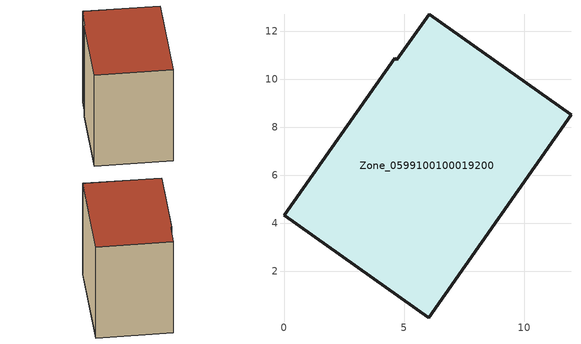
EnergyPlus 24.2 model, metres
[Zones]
Zone_0599100100019200
 floor ground (C_G): 11.95,8.52 6.02,0.08 0,4.34 4.61,10.87 4.7,10.8 6.04,12.69 z4.36
 wall outside (C_F): 6.02,0.08 11.95,8.52 6.04,12.69 4.7,10.8 4.61,10.87 0,4.34 6.02,0.08 z4.36:14.68
 roof outside (C_R): 0,4.34 6.02,0.08 11.95,8.52 6.04,12.69 4.7,10.8 4.61,10.87 z14.68
[BUILDING]
Pand.0599100100019200: North Axis=0; Terrain=City; Loads Convergence Tolerance Value=0.04; Temperature Convergence Tolerance Value=0.4; Solar Distribution=FullExterior; Maximum Number of Warmup Days=25; Minimum Number of Warmup Days=1
[Site:Location]
Rotterdam.The.Hague.AP_ZH_NLD Design_Conditions: Latitude=51.96; Longitude=4.45; Time Zone=1; Elevation=-4.5
[SITE:GROUNDTEMPERATURE:BUILDINGSURFACE]
18, 18, 18, 18, 18, 18, 18, 18, 18, 18, 18, 18
[MATERIAL] Thermal Absorptance=0.9; Solar Absorptance=0.7; Visible Absorptance=0.7
Name | Roughness | Thickness | Conductivity | Density | Specific Heat
G.TC.2015-2018 | MediumSmooth | 0.15 | 0.0428571 | 540 | 1210
F.TC.2015-2018 | Rough | 0.3 | 0.0666667 | 1920 | 840
R.TC.2015-2018 | MediumRough | 0.2 | 0.0333333 | 1500 | 1000
[CONSTRUCTION]
C_G: G.TC.2015-2018
C_F: F.TC.2015-2018
C_R: R.TC.2015-2018
[ZONE]
Zone_0599100100019200: Type=1; Multiplier=1; Ceiling Height=Autocalculate; Volume=Autocalculate; Floor Area=autocalculate; Part of Total Floor Area=Yes
[ZONEINFILTRATION:DESIGNFLOWRATE]
Infil_Zone_0599100100019200: Zone or ZoneList or Space or SpaceList=Zone_0599100100019200; Schedule=AlwaysOn; Design Flow Rate Calculation Method=Flow/Area; Flow Rate per Floor Area=0.0015; Constant Term Coefficient=1; Temperature Term Coefficient=0; Velocity Term Coefficient=0; Velocity Squared Term Coefficient=0
[HVACTEMPLATE:ZONE:IDEALLOADSAIRSYSTEM]
Zone_0599100100019200: Maximum Heating Supply Air Temperature=50; Minimum Cooling Supply Air Temperature=13; Maximum Heating Supply Air Humidity Ratio=0.0156; Minimum Cooling Supply Air Humidity Ratio=0.0077; Heating Limit=NoLimit; Cooling Limit=NoLimit; Dehumidification Control Type=ConstantSensibleHeatRatio; Cooling Sensible Heat Ratio=0.7; Dehumidification Setpoint=60; Humidification Control Type=None; Humidification Setpoint=30; Outdoor Air Method=None; Outdoor Air Flow Rate per Person=0.00944; Outdoor Air Flow Rate per Zone Floor Area=0; Outdoor Air Flow Rate per Zone=0; Demand Controlled Ventilation Type=None; Outdoor Air Economizer Type=NoEconomizer; Heat Recovery Type=None; Sensible Heat Recovery Effectiveness=0.7; Latent Heat Recovery Effectiveness=0.65
[ZONECONTROL:THERMOSTAT]
ThermostatControl_Zone_0599100100019200: Zone or ZoneList=Zone_0599100100019200; Control Type Schedule=DualSetpointControlType; Control 1=Thermostat_Zone_0599100100019200; Temperature Difference Between Cutout And Setpoint=0
[THERMOSTATSETPOINT:DUALSETPOINT]
Thermostat_Zone_0599100100019200: Heating Setpoint Temperature Schedule=HeatingSetpoint_Zone_0599100100019200; Cooling Setpoint Temperature Schedule=CoolingSetpoint_Zone_0599100100019200
[SCHEDULE:COMPACT]
HeatingSetpoint_Zone_0599100100019200: Through: 12/31, For: AllDays, Until: 24:00, 21
CoolingSetpoint_Zone_0599100100019200: Through: 12/31, For: AllDays, Until: 24:00, 24
DualSetpointControlType: Through: 12/31, For: AllDays, Until: 24:00, 4
AlwaysOn: Through: 12/31, For: AllDays, Until: 24:00, 1
